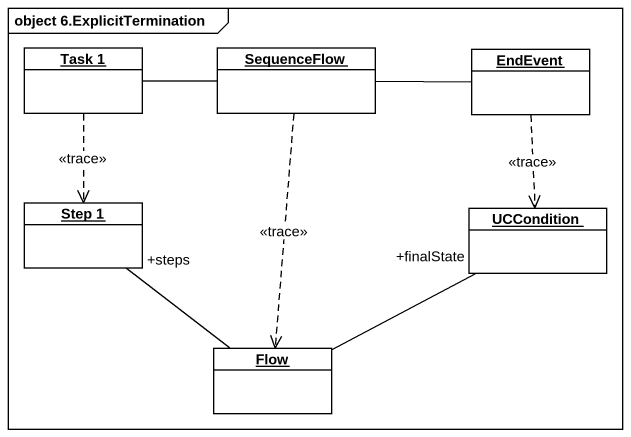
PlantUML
@startuml
mainframe object 6.ExplicitTermination
hide circle
hide empty members
object "Task 1" as Task_1
object SequenceFlow
object EndEvent
object "Step 1" as Step_1
object UCCondition
object Flow
Task_1 -right- SequenceFlow
Task_1 ..> Step_1 : <<trace>>
SequenceFlow -right- EndEvent
SequenceFlow ..> Flow : <<trace>>
EndEvent ..> UCCondition : <<trace>>
Flow -up- "+steps" Step_1
Flow -right- "+finalState" UCCondition
@enduml
